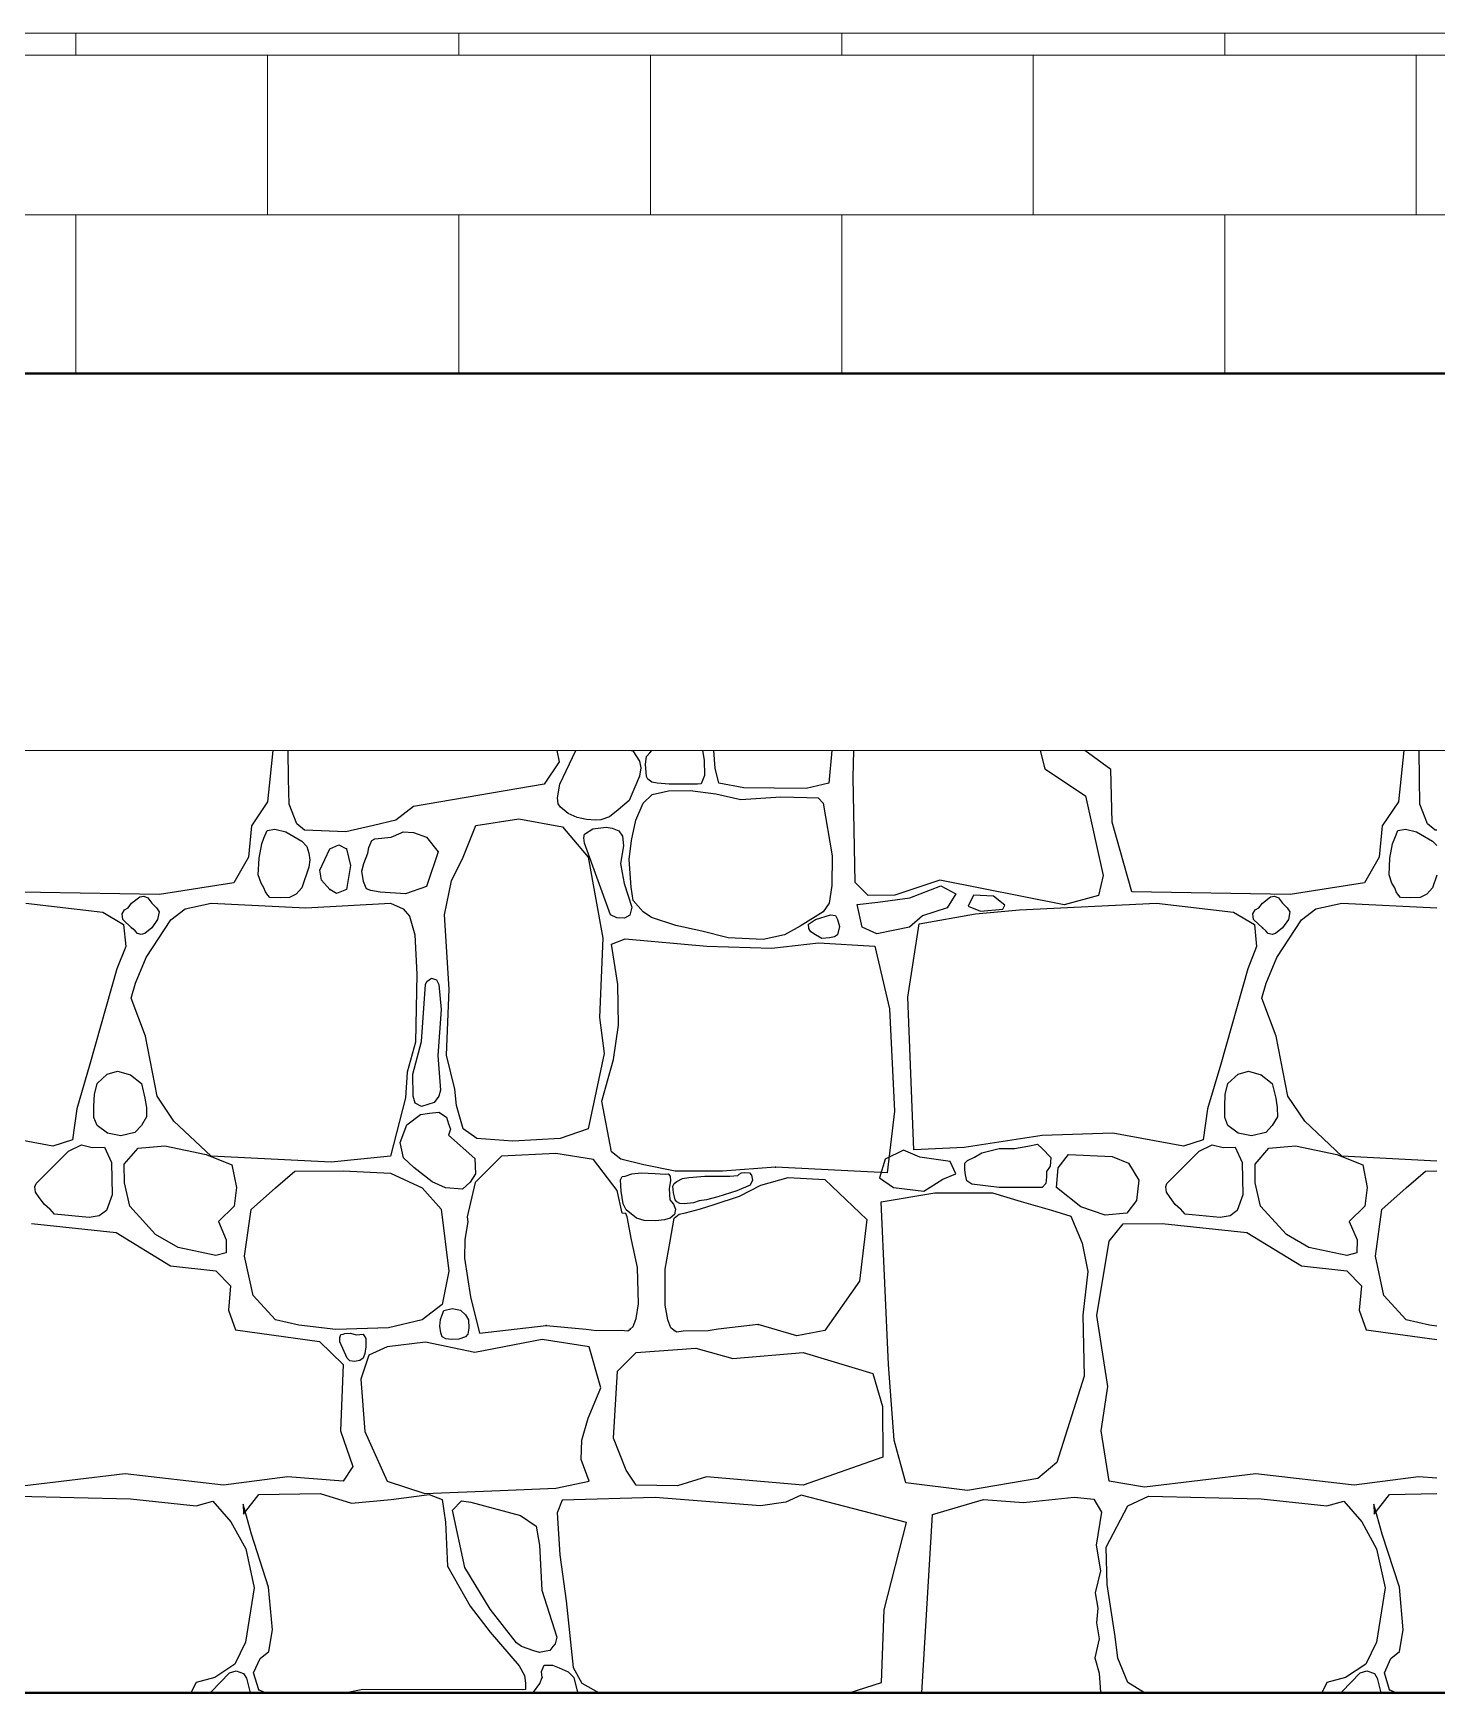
# Model space of a CAD drawing. Header units: feet. Extents: x -10410 to 374725, y -46422 to 88923.
# Drawn here: x 217005 to 218122, y 806 to 2127 of the extents above; entities that cross this region are included whole.
import ezdxf

# ---------------------------------------------------------------- set-up
doc = ezdxf.new("R2010")
doc.units = ezdxf.units.FT
doc.header["$MEASUREMENT"] = 0
for name, color, linetype, lineweight in [('Конструктив - Перекрытия_Ном._пера__1', 7, 'Continuous', 20), ('Конструктив - Стены Несущие_Ном._пера__120', 7, 'Continuous', 5), ('Конструктив - Стены Несущие_Ном._пера__21', 7, 'Continuous', 40)]:
    doc.layers.add(name, color=color, linetype=linetype, lineweight=lineweight)
doc.layers.add('Конструктив - Стены Несущие_Ном._пера__107', color=7, linetype='Continuous', lineweight=5, true_color=0xaaaaaa)
doc.layers.add('Конструктив - Стены Несущие_Ном._пера__87', color=7, linetype='Continuous', lineweight=25, true_color=0x6a6a6a)

# ---------------------------------------------------------------- blocks, each defined once
blk = doc.blocks.new('*X10')
at = {"layer": 'Конструктив - Стены Несущие_Ном._пера__87', "linetype": 'Continuous'}
for p, q in [((217195.5, 1556.2), (217191.2, 1515.2)), ((217207.9, 1533.6), (217207.7, 1556.2)), ((217423.3, 1547.1), (217411.2, 1529.3)), ((217421.5, 1556.2), (217423.3, 1547.1)), ((217423.7, 1529.2), (217436.5, 1556.2)), ((217480.6, 1556.2), (217481.8, 1555.8)), ((217481.8, 1555.8), (217487.1, 1547.7)), ((217487.1, 1547.7), (217488.3, 1542.3)), ((217491.9, 1545.2), (217492.8, 1551.2)), ((217492.8, 1551.2), (217495.5, 1554.3)), ((217495.5, 1554.3), (217496.9, 1556.2)), ((217537.3, 1556.2), (217538.7, 1548.4)), ((217538.7, 1548.4), (217538.9, 1536.3)), ((217547.4, 1542), (217546.4, 1556.2)), ((217640.3, 1556.2), (217638, 1530)), ((217657.3, 1534.5), (217657.8, 1556.2)), ((217806.2, 1556.2), (217809.9, 1541.4)), ((217862.4, 1540.9), (217841.7, 1556.2)), ((218095.5, 1556.2), (218091.2, 1515.2)), ((218107.9, 1533.6), (218107.7, 1556.2)), ((217208.4, 1513.5), (217207.9, 1533.6)), ((217487.3, 1535.6), (217479, 1516.4)), ((217488.3, 1542.3), (217487.3, 1535.6)), ((217492.7, 1535.4), (217491.9, 1545.2)), ((217493.9, 1533.4), (217492.7, 1535.4)), ((217497.1, 1531), (217493.9, 1533.4)), ((217537.3, 1532.1), (217536.3, 1529.7)), ((217538.9, 1536.3), (217537.3, 1532.1)), ((217550.3, 1530), (217547.4, 1542)), ((217658.8, 1451), (217657.3, 1534.5)), ((217809.9, 1541.4), (217842.1, 1519.9)), ((217863.4, 1499.1), (217862.4, 1540.9)), ((218108.4, 1513.5), (218107.9, 1533.6)), ((217411.2, 1529.3), (217307.2, 1511.6)), ((217421.9, 1518.3), (217423.7, 1529.2)), ((217490.1, 1514.3), (217497.2, 1521.1)), ((217501.4, 1530), (217497.1, 1531)), ((217497.2, 1521.1), (217510.4, 1524)), ((217510.8, 1529.2), (217501.4, 1530)), ((217510.4, 1524), (217527.5, 1524.3)), ((217533.4, 1529.2), (217510.8, 1529.2)), ((217527.5, 1524.3), (217547.9, 1521.5)), ((217536.3, 1529.7), (217533.4, 1529.2)), ((217547.9, 1521.5), (217567.9, 1517.1)), ((217570.2, 1526.3), (217550.3, 1530)), ((217567.9, 1517.1), (217599.7, 1519.1)), ((217594.3, 1526.2), (217570.2, 1526.3)), ((217619.8, 1525.9), (217594.3, 1526.2)), ((217599.7, 1519.1), (217620.5, 1518.8)), ((217638, 1530), (217619.8, 1525.9)), ((217842.1, 1519.9), (217856.2, 1456.7)), ((217191.2, 1515.2), (217178.4, 1496.1)), ((217214.4, 1497.7), (217208.4, 1513.5)), ((217307.2, 1511.6), (217293.4, 1500.7)), ((217422.6, 1513.6), (217421.9, 1518.3)), ((217424.3, 1511), (217422.6, 1513.6)), ((217430.3, 1506), (217424.3, 1511)), ((217437.5, 1502.9), (217430.3, 1506)), ((217470.2, 1508.8), (217463.3, 1503.4)), ((217479, 1516.4), (217470.2, 1508.8)), ((217484.2, 1500.6), (217490.1, 1514.3)), ((217620.5, 1518.8), (217629.5, 1518.5)), ((217629.5, 1518.5), (217633.3, 1514.3)), ((217633.3, 1514.3), (217640.5, 1472.4)), ((218091.2, 1515.2), (218078.4, 1496.1)), ((218114.4, 1497.7), (218108.4, 1513.5)), ((217178.4, 1496.1), (217175.9, 1471.1)), ((217188.3, 1486.4), (217190.8, 1492.5)), ((217190.8, 1492.5), (217197, 1493.4)), ((217197, 1493.4), (217205.7, 1491.4)), ((217220.5, 1492.6), (217214.4, 1497.7)), ((217253.6, 1491.5), (217220.5, 1492.6)), ((217275.6, 1496.5), (217253.6, 1491.5)), ((217293.4, 1500.7), (217275.6, 1496.5)), ((217346.8, 1471.1), (217356.9, 1496.3)), ((217356.9, 1496.3), (217391.1, 1501.8)), ((217391.1, 1501.8), (217425.8, 1495.4)), ((217425.8, 1495.4), (217446.4, 1471.1)), ((217445.1, 1501.1), (217437.5, 1502.9)), ((217443.3, 1489.4), (217450.1, 1493.8)), ((217452.3, 1500.6), (217445.1, 1501.1)), ((217450.1, 1493.8), (217460.6, 1495)), ((217456.5, 1500.9), (217452.3, 1500.6)), ((217463.3, 1503.4), (217456.5, 1500.9)), ((217460.6, 1495), (217465.4, 1494.4)), ((217465.4, 1494.4), (217470.7, 1492.2)), ((217480.9, 1484.6), (217484.2, 1500.6)), ((217879, 1443.6), (217863.4, 1499.1)), ((218078.4, 1496.1), (218075.9, 1471.1)), ((218088.3, 1486.4), (218090.8, 1492.5)), ((218090.8, 1492.5), (218097, 1493.4)), ((218097, 1493.4), (218105.7, 1491.4)), ((218120.5, 1492.6), (218114.4, 1497.7)), ((218121.8, 1492.6), (218120.5, 1492.6)), ((217184.4, 1470.5), (217186.5, 1481.8)), ((217186.5, 1481.8), (217188.3, 1486.4)), ((217205.7, 1491.4), (217218.5, 1484)), ((217218.5, 1484), (217222.5, 1479.7)), ((217222.5, 1479.7), (217224.1, 1474.3)), ((217240.8, 1477.8), (217247.8, 1481)), ((217247.8, 1481), (217253.9, 1477.8)), ((217271.9, 1479), (217274.2, 1484.5)), ((217274.2, 1484.5), (217276.6, 1485.7)), ((217276.6, 1485.7), (217289.6, 1487.2)), ((217289.6, 1487.2), (217297.5, 1490.6)), ((217297.5, 1490.6), (217299.2, 1491.4)), ((217299.2, 1491.4), (217307.2, 1490.8)), ((217307.2, 1490.8), (217317.8, 1487.2)), ((217317.8, 1487.2), (217327, 1475.5)), ((217443, 1486.5), (217443.3, 1489.4)), ((217443.4, 1482.3), (217443, 1486.5)), ((217464.2, 1425.3), (217443.4, 1482.3)), ((217470.7, 1492.2), (217473.8, 1487.9)), ((217474.4, 1480.2), (217472.1, 1466.2)), ((217473.8, 1487.9), (217474.4, 1480.2)), ((217479, 1469.4), (217480.9, 1484.6)), ((218084.4, 1470.5), (218086.5, 1481.8)), ((218086.5, 1481.8), (218088.3, 1486.4)), ((218105.7, 1491.4), (218118.5, 1484)), ((218118.5, 1484), (218121.8, 1480.5)), ((217175.9, 1471.1), (217164.2, 1450.8)), ((217183.8, 1457.2), (217184.4, 1470.5)), ((217224.9, 1469.1), (217223.9, 1463.2)), ((217224.1, 1474.3), (217224.9, 1469.1)), ((217232.9, 1460.9), (217240.8, 1477.8)), ((217253.9, 1477.8), (217257.1, 1464.6)), ((217266.3, 1460.2), (217267.9, 1466.2)), ((217267.9, 1466.2), (217271, 1474.3)), ((217271, 1474.3), (217271.9, 1479)), ((217327, 1475.5), (217317.8, 1447.8)), ((217337.6, 1452.5), (217346.8, 1471.1)), ((217446.4, 1471.1), (217458, 1406.7)), ((217472.1, 1466.2), (217473.3, 1458.8)), ((217480.6, 1447.3), (217479, 1469.4)), ((217640.5, 1472.4), (217640.2, 1448.6)), ((218075.9, 1471.1), (218064.2, 1450.8)), ((218083.8, 1457.2), (218084.4, 1470.5)), ((217186.1, 1450.6), (217183.8, 1457.2)), ((217223.9, 1463.2), (217218.5, 1446.8)), ((217234.1, 1453), (217232.9, 1460.9)), ((217240.8, 1445.6), (217234.1, 1453)), ((217257.1, 1464.6), (217253.9, 1445.6)), ((217267.6, 1451.8), (217266.3, 1460.2)), ((217473.3, 1458.8), (217474.9, 1450.2)), ((217726.2, 1453), (217690.5, 1441.1)), ((217825.2, 1433.2), (217726.2, 1453)), ((217856.2, 1456.7), (217852.5, 1440.6)), ((218086.1, 1450.6), (218083.8, 1457.2)), ((218121.8, 1456.8), (218118.5, 1446.8)), ((217105.1, 1441.6), (216979, 1443.6)), ((217083, 1434.7), (217089.4, 1439.6)), ((217089.4, 1439.6), (217092.6, 1440.3)), ((217092.6, 1440.3), (217095.8, 1438.9)), ((217164.2, 1450.8), (217105.1, 1441.6)), ((217188.3, 1446.8), (217186.1, 1450.6)), ((217189.5, 1443.5), (217188.3, 1446.8)), ((217191.3, 1441.1), (217189.5, 1443.5)), ((217193, 1439.1), (217191.3, 1441.1)), ((217213.9, 1441.8), (217208.6, 1439)), ((217218.5, 1446.8), (217213.9, 1441.8)), ((217246.1, 1442.3), (217240.8, 1445.6)), ((217253.9, 1445.6), (217246.1, 1442.3)), ((217269, 1447.8), (217267.6, 1451.8)), ((217270, 1445.9), (217269, 1447.8)), ((217273.5, 1444.6), (217270, 1445.9)), ((217280.7, 1443.3), (217273.5, 1444.6)), ((217301, 1442.1), (217280.7, 1443.3)), ((217317.8, 1447.8), (217301, 1442.1)), ((217331.9, 1425.3), (217337.6, 1452.5)), ((217474.9, 1450.2), (217481, 1431.4)), ((217482.1, 1436.8), (217480.6, 1447.3)), ((217640.2, 1448.6), (217638.2, 1434.7)), ((217669.2, 1440.6), (217658.8, 1451)), ((217690.5, 1441.1), (217669.2, 1440.6)), ((217702.3, 1438.8), (217727.1, 1448.3)), ((217727.1, 1448.3), (217739.1, 1442.1)), ((217739.1, 1442.1), (217732.1, 1430.9)), ((217753, 1440.9), (217748.9, 1432.1)), ((217768.9, 1440.3), (217753, 1440.9)), ((217778, 1433), (217768.9, 1440.3)), ((217852.5, 1440.6), (217825.2, 1433.2)), ((218005.1, 1441.6), (217879, 1443.6)), ((217983, 1434.7), (217989.4, 1439.6)), ((217989.4, 1439.6), (217992.6, 1440.3)), ((217992.6, 1440.3), (217995.8, 1438.9)), ((218064.2, 1450.8), (218005.1, 1441.6)), ((218088.3, 1446.8), (218086.1, 1450.6)), ((218089.5, 1443.5), (218088.3, 1446.8)), ((218091.3, 1441.1), (218089.5, 1443.5)), ((218093, 1439.1), (218091.3, 1441.1)), ((218113.9, 1441.8), (218108.6, 1439)), ((218118.5, 1446.8), (218113.9, 1441.8)), ((216998.8, 1434.7), (217060, 1427.5)), ((217060, 1427.5), (217076.6, 1417.6)), ((217075.4, 1426), (217077.3, 1429.2)), ((217077.3, 1429.2), (217080.2, 1430.8)), ((217080.2, 1430.8), (217083, 1434.7)), ((217095.8, 1438.9), (217099.1, 1434.7)), ((217099.1, 1434.7), (217102.7, 1431)), ((217102.7, 1431), (217104.8, 1427.7)), ((217104.8, 1427.7), (217103.7, 1421.5)), ((217114.2, 1421.3), (217125.6, 1430.2)), ((217125.6, 1430.2), (217146.3, 1434.7)), ((217146.3, 1434.7), (217221.7, 1431)), ((217201.2, 1438.9), (217193, 1439.1)), ((217208.6, 1439), (217201.2, 1438.9)), ((217221.7, 1431), (217289.1, 1434.7)), ((217289.1, 1434.7), (217299, 1430.2)), ((217299, 1430.2), (217304.2, 1424.3)), ((217481, 1431.4), (217479.6, 1425)), ((217490.1, 1427.8), (217482.1, 1436.8)), ((217496.7, 1423.1), (217490.1, 1427.8)), ((217633.3, 1427.8), (217615, 1416.3)), ((217638.2, 1434.7), (217633.3, 1427.8)), ((217660.5, 1433.5), (217677, 1435.3)), ((217664.4, 1415.6), (217660.5, 1433.5)), ((217677, 1435.3), (217702.3, 1438.8)), ((217732.1, 1430.9), (217712.4, 1424.4)), ((217748.9, 1432.1), (217758.6, 1428.2)), ((217754.6, 1426), (217789.6, 1429.2)), ((217758.6, 1428.2), (217776.5, 1429.7)), ((217776.5, 1429.7), (217778, 1433)), ((217789.6, 1429.2), (217898.8, 1434.7)), ((217898.8, 1434.7), (217960, 1427.5)), ((217960, 1427.5), (217976.6, 1417.6)), ((217975.4, 1426), (217977.3, 1429.2)), ((217977.3, 1429.2), (217980.2, 1430.8)), ((217980.2, 1430.8), (217983, 1434.7)), ((217995.8, 1438.9), (217999.1, 1434.7)), ((217999.1, 1434.7), (218002.7, 1431)), ((218002.7, 1431), (218004.8, 1427.7)), ((218004.8, 1427.7), (218003.7, 1421.5)), ((218014.2, 1421.3), (218025.6, 1430.2)), ((218025.6, 1430.2), (218046.3, 1434.7)), ((218046.3, 1434.7), (218121.7, 1431)), ((218101.2, 1438.9), (218093, 1439.1)), ((218108.6, 1439), (218101.2, 1438.9)), ((218121.7, 1431), (218121.8, 1431)), ((217075.9, 1421.7), (217075.4, 1426)), ((217083, 1414.9), (217075.9, 1421.7)), ((217076.6, 1417.6), (217078.3, 1400)), ((217085.7, 1412.6), (217083, 1414.9)), ((217099.1, 1414.9), (217093.5, 1410.4)), ((217094.6, 1391.3), (217114.2, 1421.3)), ((217103.7, 1421.5), (217099.1, 1414.9)), ((217304.2, 1424.3), (217308.4, 1409.4)), ((217335.6, 1366.1), (217331.9, 1425.3)), ((217469.2, 1423), (217464.2, 1425.3)), ((217475.3, 1422.7), (217469.2, 1423)), ((217479.6, 1425), (217475.3, 1422.7)), ((217516.2, 1416.8), (217496.7, 1423.1)), ((217536.8, 1412.3), (217516.2, 1416.8)), ((217615, 1416.3), (217602.7, 1409.5)), ((217621.8, 1418), (217627.4, 1421.7)), ((217622.1, 1414.4), (217621.8, 1418)), ((217623.7, 1411.7), (217622.1, 1414.4)), ((217627.4, 1421.7), (217639.1, 1425.4)), ((217639.1, 1425.4), (217643.1, 1424.7)), ((217643.1, 1424.7), (217644.8, 1421.7)), ((217644.8, 1421.7), (217646.5, 1416.1)), ((217646.5, 1416.1), (217644.8, 1409.5)), ((217676.1, 1410.3), (217664.4, 1415.6)), ((217702, 1415.6), (217676.1, 1410.3)), ((217700.9, 1359.9), (217709.9, 1418.1)), ((217712.4, 1424.4), (217702, 1415.6)), ((217709.9, 1418.1), (217754.6, 1426)), ((217975.9, 1421.7), (217975.4, 1426)), ((217983, 1414.9), (217975.9, 1421.7)), ((217976.6, 1417.6), (217978.3, 1400)), ((217985.7, 1412.6), (217983, 1414.9)), ((217999.1, 1414.9), (217993.5, 1410.4)), ((217994.6, 1391.3), (218014.2, 1421.3)), ((218003.7, 1421.5), (217999.1, 1414.9)), ((217078.3, 1400), (217071.3, 1382.4)), ((217087.7, 1410.5), (217085.7, 1412.6)), ((217090.7, 1409.6), (217087.7, 1410.5)), ((217093.5, 1410.4), (217090.7, 1409.6)), ((217308.4, 1409.4), (217310.1, 1378.2)), ((217458, 1406.7), (217455.5, 1343.5)), ((217464.8, 1402.1), (217475.7, 1406.2)), ((217469.9, 1370), (217464.8, 1402.1)), ((217475.7, 1406.2), (217540.9, 1400.5)), ((217557.7, 1407.1), (217536.8, 1412.3)), ((217540.9, 1400.5), (217592.5, 1398.8)), ((217585.6, 1405.6), (217557.7, 1407.1)), ((217602.7, 1409.5), (217585.6, 1405.6)), ((217592.5, 1398.8), (217629.8, 1403)), ((217627.4, 1409.5), (217623.7, 1411.7)), ((217632.4, 1406.6), (217627.4, 1409.5)), ((217629.8, 1403), (217674.6, 1400.3)), ((217638.4, 1406.9), (217632.4, 1406.6)), ((217642.4, 1407.8), (217638.4, 1406.9)), ((217644.8, 1409.5), (217642.4, 1407.8)), ((217674.6, 1400.3), (217686.3, 1350.5)), ((217978.3, 1400), (217971.3, 1382.4)), ((217987.7, 1410.5), (217985.7, 1412.6)), ((217990.7, 1409.6), (217987.7, 1410.5)), ((217993.5, 1410.4), (217990.7, 1409.6)), ((217086, 1371), (217094.6, 1391.3)), ((217986, 1371), (217994.6, 1391.3)), ((217071.3, 1382.4), (217049.8, 1306.6)), ((217310.1, 1378.2), (217308.9, 1324)), ((217317.9, 1372.4), (217321.6, 1374.9)), ((217321.6, 1374.9), (217325.6, 1373.5)), ((217971.3, 1382.4), (217949.8, 1306.6)), ((217082.5, 1359.1), (217086, 1371)), ((217313.6, 1324.6), (217316.8, 1370)), ((217316.8, 1370), (217317.9, 1372.4)), ((217325.6, 1373.5), (217327.4, 1370)), ((217327.4, 1370), (217329.3, 1349.9)), ((217333.7, 1313.6), (217335.6, 1366.1)), ((217470.4, 1337.5), (217469.9, 1370)), ((217982.5, 1359.1), (217986, 1371)), ((217093.9, 1328.7), (217082.5, 1359.1)), ((217329.3, 1349.9), (217326.6, 1313.3)), ((217686.3, 1350.5), (217690.1, 1269.1)), ((217705.6, 1238.3), (217700.9, 1359.9)), ((217993.9, 1328.7), (217982.5, 1359.1)), ((217455.5, 1343.5), (217459, 1315)), ((217466.6, 1310.3), (217470.4, 1337.5)), ((217103.3, 1281.1), (217093.9, 1328.7)), ((217308.9, 1324), (217302.2, 1300.2)), ((217306.8, 1298.5), (217313.6, 1324.6)), ((218003.3, 1281.1), (217993.9, 1328.7)), ((217326.6, 1313.3), (217328.7, 1285.7)), ((217340.3, 1286.6), (217333.7, 1313.6)), ((217459, 1315), (217446.4, 1255.1)), ((217462.4, 1295.1), (217466.6, 1310.3)), ((217049.8, 1306.6), (217039.4, 1271)), ((217055.6, 1291), (217063.6, 1298.6)), ((217063.6, 1298.6), (217071.8, 1301)), ((217071.8, 1301), (217082, 1298.1)), ((217082, 1298.1), (217090.8, 1291)), ((217302.2, 1300.2), (217301, 1279.6)), ((217307, 1281.1), (217306.8, 1298.5)), ((217457.1, 1277.1), (217462.4, 1295.1)), ((217949.8, 1306.6), (217939.4, 1271)), ((217955.6, 1291), (217963.6, 1298.6)), ((217963.6, 1298.6), (217971.8, 1301)), ((217971.8, 1301), (217982, 1298.1)), ((217982, 1298.1), (217990.8, 1291)), ((217053, 1273), (217053.3, 1282.4)), ((217053.3, 1282.4), (217055.6, 1291)), ((217090.8, 1291), (217093.6, 1279.3)), ((217116.7, 1261), (217103.3, 1281.1)), ((217308.7, 1275.5), (217307, 1281.1)), ((217327.4, 1281.1), (217323.8, 1276)), ((217328.7, 1285.7), (217327.4, 1281.1)), ((217341.6, 1273.7), (217340.3, 1286.6)), ((217953, 1273), (217953.3, 1282.4)), ((217953.3, 1282.4), (217955.6, 1291)), ((217990.8, 1291), (217993.6, 1279.3)), ((218016.7, 1261), (218003.3, 1281.1)), ((217039.4, 1271), (217035.9, 1246.4)), ((217053, 1264), (217053, 1273)), ((217093.6, 1279.3), (217094.8, 1272)), ((217094.8, 1272), (217094.9, 1264.6)), ((217301, 1279.6), (217289.1, 1233.3)), ((217313.8, 1272.9), (217308.7, 1275.5)), ((217323.8, 1276), (217313.8, 1272.9)), ((217320, 1267.5), (217327.4, 1268.4)), ((217327.4, 1268.4), (217333.5, 1264.4)), ((217346.8, 1255.1), (217341.6, 1273.7)), ((217464.8, 1236.8), (217457.1, 1277.1)), ((217690.1, 1269.1), (217684.2, 1220.1)), ((217939.4, 1271), (217935.9, 1246.4)), ((217953, 1264), (217953, 1273)), ((217993.6, 1279.3), (217994.8, 1272)), ((217994.8, 1272), (217994.9, 1264.6)), ((217055.6, 1257.8), (217053, 1264)), ((217063.8, 1251.5), (217055.6, 1257.8)), ((217090.8, 1257.8), (217085.6, 1252.2)), ((217094.9, 1264.6), (217090.8, 1257.8)), ((217146.3, 1233.3), (217116.7, 1261)), ((217296.6, 1244.1), (217302, 1258.1)), ((217302, 1258.1), (217313, 1266.4)), ((217313, 1266.4), (217320, 1267.5)), ((217333.5, 1264.4), (217335.3, 1259)), ((217335.3, 1259), (217336.7, 1254.8)), ((217336.7, 1254.8), (217335.3, 1249.9)), ((217357.7, 1247.4), (217346.8, 1255.1)), ((217446.4, 1255.1), (217424.1, 1247.4)), ((217955.6, 1257.8), (217953, 1264)), ((217963.8, 1251.5), (217955.6, 1257.8)), ((217990.8, 1257.8), (217985.6, 1252.2)), ((217994.9, 1264.6), (217990.8, 1257.8)), ((218046.3, 1233.3), (218016.7, 1261)), ((217020.3, 1241.2), (216963.9, 1251.6)), ((217035.9, 1246.4), (217020.3, 1241.2)), ((217032.7, 1237.3), (217043.1, 1242.4)), ((217043.1, 1242.4), (217051.7, 1240.2)), ((217074.4, 1249.5), (217063.8, 1251.5)), ((217085.6, 1252.2), (217074.4, 1249.5)), ((217088.2, 1239.7), (217109.3, 1241.5)), ((217109.3, 1241.5), (217142.2, 1234.5)), ((217299.5, 1232), (217296.6, 1244.1)), ((217335.3, 1249.9), (217356.1, 1231.5)), ((217386.4, 1245.2), (217357.7, 1247.4)), ((217424.1, 1247.4), (217386.4, 1245.2)), ((217807.7, 1249.7), (217745.5, 1240.2)), ((217796.3, 1241.1), (217804.1, 1242.9)), ((217804.1, 1242.9), (217807.7, 1239.5)), ((217863.9, 1251.6), (217807.7, 1249.7)), ((217920.3, 1241.2), (217863.9, 1251.6)), ((217935.9, 1246.4), (217920.3, 1241.2)), ((217932.7, 1237.3), (217943.1, 1242.4)), ((217943.1, 1242.4), (217951.7, 1240.2)), ((217974.4, 1249.5), (217963.8, 1251.5)), ((217985.6, 1252.2), (217974.4, 1249.5)), ((217988.2, 1239.7), (218009.3, 1241.5)), ((218009.3, 1241.5), (218042.2, 1234.5)), ((217007, 1211.5), (217032.7, 1237.3)), ((217051.7, 1240.2), (217061.4, 1240.5)), ((217061.4, 1240.5), (217067, 1228.1)), ((217077.1, 1226.9), (217088.2, 1239.7)), ((217142.2, 1234.5), (217162.8, 1226.4)), ((217241.8, 1228.4), (217146.3, 1233.3)), ((217289.1, 1233.3), (217241.8, 1228.4)), ((217307.5, 1224.2), (217299.5, 1232)), ((217356.1, 1231.5), (217356.7, 1219.3)), ((217377.5, 1233.3), (217356.5, 1212.3)), ((217420.6, 1235.3), (217377.5, 1233.3)), ((217450.6, 1230.6), (217420.6, 1235.3)), ((217469.5, 1205.9), (217450.6, 1230.6)), ((217472.4, 1230.8), (217464.8, 1236.8)), ((217490.6, 1226.4), (217472.4, 1230.8)), ((217682.8, 1230.8), (217678.1, 1216)), ((217697.2, 1238), (217682.8, 1230.8)), ((217710.2, 1232.6), (217697.2, 1238)), ((217745.5, 1240.2), (217705.6, 1238.3)), ((217734.4, 1229), (217710.2, 1232.6)), ((217739.1, 1219.2), (217734.4, 1229)), ((217746.2, 1227.6), (217748.3, 1229.9)), ((217748.3, 1229.9), (217753.9, 1232.6)), ((217753.9, 1232.6), (217759.8, 1235.9)), ((217759.8, 1235.9), (217773.5, 1239.5)), ((217773.5, 1239.5), (217785.6, 1239.3)), ((217785.6, 1239.3), (217796.3, 1241.1)), ((217807.7, 1239.5), (217814.6, 1232.3)), ((217814.6, 1232.3), (217814, 1225.2)), ((217820.5, 1223.9), (217828.7, 1234.5)), ((217828.7, 1234.5), (217863.4, 1233.1)), ((217863.4, 1233.1), (217876.3, 1227.6)), ((217907, 1211.5), (217932.7, 1237.3)), ((217951.7, 1240.2), (217961.4, 1240.5)), ((217961.4, 1240.5), (217967, 1228.1)), ((217977.1, 1226.9), (217988.2, 1239.7)), ((218042.2, 1234.5), (218062.8, 1226.4)), ((218121.8, 1229.4), (218046.3, 1233.3)), ((217067, 1228.1), (217067.4, 1202.6)), ((217077.3, 1212), (217077.1, 1226.9)), ((217162.8, 1226.4), (217166.5, 1208.4)), ((217197.4, 1208), (217212.8, 1221.4)), ((217212.8, 1221.4), (217251.4, 1221.7)), ((217251.4, 1221.7), (217289.1, 1219.7)), ((217289.1, 1219.7), (217314.3, 1208)), ((217322.1, 1212.9), (217307.5, 1224.2)), ((217356.7, 1219.3), (217352.4, 1212.7)), ((217472.1, 1214.4), (217473.3, 1217)), ((217473.3, 1217), (217475.7, 1217.4)), ((217475.7, 1217.4), (217481.2, 1219.3)), ((217481.2, 1219.3), (217488.5, 1220)), ((217488.5, 1220), (217499.6, 1219.5)), ((217515.6, 1221.4), (217490.6, 1226.4)), ((217499.6, 1219.5), (217507.6, 1218.9)), ((217507.6, 1218.9), (217509.9, 1219.2)), ((217509.9, 1219.2), (217511.7, 1217.4)), ((217511.7, 1217.4), (217511.9, 1213.6)), ((217553.3, 1221.4), (217515.6, 1221.4)), ((217516.8, 1213.2), (217521.3, 1215.4)), ((217521.3, 1215.4), (217526.4, 1216.2)), ((217526.4, 1216.2), (217539.1, 1217.4)), ((217539.1, 1217.4), (217559, 1217.3)), ((217595.5, 1224.6), (217553.3, 1221.4)), ((217559, 1217.3), (217565.5, 1217.8)), ((217565.5, 1217.8), (217566.6, 1219)), ((217566.6, 1219), (217568.5, 1219.9)), ((217568.5, 1219.9), (217571.1, 1220.4)), ((217571.1, 1220.4), (217574.7, 1220.1)), ((217574.7, 1220.1), (217576.4, 1218.1)), ((217576.4, 1218.1), (217577.1, 1214.1)), ((217583.8, 1210.3), (217605.6, 1216.2)), ((217684.2, 1220.1), (217595.5, 1224.6)), ((217605.6, 1216.2), (217634.8, 1214.6)), ((217678.1, 1216), (217689.3, 1208.4)), ((217728.6, 1214.9), (217739.1, 1219.2)), ((217746.1, 1222.4), (217746.2, 1227.6)), ((217746.6, 1218.5), (217746.1, 1222.4)), ((217747.8, 1213.6), (217746.6, 1218.5)), ((217811.2, 1216.7), (217810.7, 1211.6)), ((217814, 1225.2), (217811.1, 1221.1)), ((217811.1, 1221.1), (217811.2, 1216.7)), ((217819.2, 1208.3), (217820.5, 1223.9)), ((217876.3, 1227.6), (217884.6, 1214.2)), ((217967, 1228.1), (217967.4, 1202.6)), ((217977.3, 1212), (217977.1, 1226.9)), ((218062.8, 1226.4), (218066.5, 1208.4)), ((218097.4, 1208), (218112.8, 1221.4)), ((218112.8, 1221.4), (218121.8, 1221.5)), ((217006, 1208.9), (217007, 1211.5)), ((217006.6, 1204.7), (217006, 1208.9)), ((217009.5, 1200.5), (217006.6, 1204.7)), ((217067.4, 1202.6), (217062.9, 1190.1)), ((217081.6, 1193.6), (217077.3, 1212)), ((217166.5, 1208.4), (217164.5, 1193.4)), ((217178.1, 1190.7), (217197.4, 1208)), ((217314.3, 1208), (217329.4, 1191)), ((217332.7, 1208), (217322.1, 1212.9)), ((217346.4, 1207), (217332.7, 1208)), ((217352.4, 1212.7), (217346.4, 1207)), ((217356.5, 1212.3), (217350.1, 1184.9)), ((217473.3, 1188), (217469.5, 1205.9)), ((217472.5, 1205.4), (217472.1, 1214.4)), ((217474.1, 1195.4), (217472.5, 1205.4)), ((217511.9, 1213.6), (217510.8, 1207.5)), ((217510.8, 1207.5), (217511.4, 1198.6)), ((217513.8, 1209.3), (217514.9, 1211.5)), ((217514.1, 1206.8), (217513.8, 1209.3)), ((217514.3, 1204.2), (217514.1, 1206.8)), ((217515, 1200.8), (217514.3, 1204.2)), ((217514.9, 1211.5), (217516.8, 1213.2)), ((217564.6, 1205.8), (217549.6, 1201)), ((217575.4, 1210.3), (217564.6, 1205.8)), ((217566.7, 1201.5), (217583.8, 1210.3)), ((217577.1, 1214.1), (217575.4, 1210.3)), ((217634.8, 1214.6), (217668.1, 1182.9)), ((217679.6, 1197), (217722.2, 1204.1)), ((217689.3, 1208.4), (217713.5, 1205.5)), ((217713.5, 1205.5), (217728.6, 1214.9)), ((217722.2, 1204.1), (217745.2, 1204.1)), ((217745.2, 1204.1), (217768.3, 1204.1)), ((217751.7, 1211), (217747.8, 1213.6)), ((217773.5, 1208.3), (217751.7, 1211)), ((217768.3, 1204.1), (217791.1, 1197.1)), ((217807.7, 1208.3), (217773.5, 1208.3)), ((217810.7, 1211.6), (217807.7, 1208.3)), ((217838.4, 1192.9), (217819.2, 1208.3)), ((217884.6, 1214.2), (217882.9, 1198.1)), ((217906, 1208.9), (217907, 1211.5)), ((217906.6, 1204.7), (217906, 1208.9)), ((217909.5, 1200.5), (217906.6, 1204.7)), ((217967.4, 1202.6), (217962.9, 1190.1)), ((217981.6, 1193.6), (217977.3, 1212)), ((218066.5, 1208.4), (218064.5, 1193.4)), ((218078.1, 1190.7), (218097.4, 1208)), ((217013.6, 1194.9), (217009.5, 1200.5)), ((217017.9, 1191.2), (217013.6, 1194.9)), ((217021.5, 1187.2), (217017.8, 1191.4)), ((217062.9, 1190.1), (217057.2, 1185.9)), ((217102.1, 1170.9), (217081.6, 1193.6)), ((217164.5, 1193.4), (217152.1, 1181.3)), ((217172.9, 1153.8), (217178.1, 1190.7)), ((217329.4, 1191), (217335.4, 1141.7)), ((217476.5, 1190.5), (217474.1, 1195.4)), ((217484.9, 1183.9), (217476.5, 1190.5)), ((217511.4, 1198.6), (217514.3, 1195.1)), ((217514.3, 1195.1), (217515.9, 1191.2)), ((217515.5, 1198.5), (217515, 1200.8)), ((217515.9, 1191.2), (217515.1, 1186.9)), ((217516.8, 1196.9), (217515.5, 1198.5)), ((217519.3, 1195.7), (217516.8, 1196.9)), ((217522.8, 1195.4), (217519.3, 1195.7)), ((217530.3, 1196.1), (217522.8, 1195.4)), ((217523.8, 1188.2), (217535.7, 1191.3)), ((217534.8, 1197.6), (217530.3, 1196.1)), ((217540.5, 1198.6), (217534.8, 1197.6)), ((217535.7, 1191.3), (217546.7, 1194.7)), ((217549.6, 1201), (217540.5, 1198.6)), ((217546.7, 1194.7), (217566.7, 1201.5)), ((217685.3, 1067.4), (217679.6, 1197)), ((217791.1, 1197.1), (217815.1, 1190.2)), ((217815.1, 1190.2), (217830.5, 1185.6)), ((217857.9, 1186.2), (217838.4, 1192.9)), ((217882.9, 1198.1), (217875, 1188)), ((217913.6, 1194.9), (217909.5, 1200.5)), ((217917.9, 1191.2), (217913.6, 1194.9)), ((217921.5, 1187.2), (217917.8, 1191.4)), ((217962.9, 1190.1), (217957.2, 1185.9)), ((218002.1, 1170.9), (217981.6, 1193.6)), ((218064.5, 1193.4), (218052.1, 1181.3)), ((218072.9, 1153.8), (218078.1, 1190.7)), ((217003.3, 1179.8), (217070.6, 1172.4)), ((217049.3, 1184.5), (217021.5, 1187.2)), ((217057.2, 1185.9), (217049.3, 1184.5)), ((217152.1, 1181.3), (217158.3, 1166.7)), ((217350.6, 1181.1), (217348.2, 1167)), ((217350.1, 1184.9), (217350.6, 1181.1)), ((217476.2, 1187.7), (217473.3, 1188)), ((217477.3, 1184.9), (217476.2, 1187.7)), ((217480.9, 1166.6), (217477.3, 1184.9)), ((217491, 1182.1), (217484.9, 1183.9)), ((217500.2, 1181.9), (217491, 1182.1)), ((217507.2, 1182.6), (217500.2, 1181.9)), ((217511.7, 1183.9), (217507.2, 1182.6)), ((217515.1, 1186.9), (217511.7, 1183.9)), ((217511.7, 1165.5), (217514.8, 1183.9)), ((217514.8, 1183.9), (217518.7, 1187.2)), ((217518.7, 1187.2), (217523.8, 1188.2)), ((217668.1, 1182.9), (217662.2, 1133.9)), ((217830.5, 1185.6), (217839.5, 1164.1)), ((217875, 1188), (217857.9, 1186.2)), ((217860.9, 1165.5), (217872.3, 1179.3)), ((217872.3, 1179.3), (217903.3, 1179.8)), ((217903.3, 1179.8), (217970.6, 1172.4)), ((217949.3, 1184.5), (217921.5, 1187.2)), ((217957.2, 1185.9), (217949.3, 1184.5)), ((218052.1, 1181.3), (218058.3, 1166.7)), ((217070.6, 1172.4), (217114, 1146.1)), ((217119.9, 1160.7), (217102.1, 1170.9)), ((217158.3, 1166.7), (217158.1, 1156.3)), ((217348.2, 1167), (217348, 1152.2)), ((217485.5, 1144.6), (217480.9, 1166.6)), ((217507.7, 1143.4), (217511.7, 1165.5)), ((217839.5, 1164.1), (217844.1, 1141.5)), ((217851.2, 1106.5), (217860.9, 1165.5)), ((217970.6, 1172.4), (218014, 1146.1)), ((218019.9, 1160.7), (218002.1, 1170.9)), ((218058.3, 1166.7), (218058.1, 1156.3)), ((217150.1, 1154.1), (217119.9, 1160.7)), ((217158.1, 1156.3), (217150.1, 1154.1)), ((217179.6, 1122.3), (217172.9, 1153.8)), ((217348, 1152.2), (217352.6, 1121.3)), ((218050.1, 1154.1), (218019.9, 1160.7)), ((218058.1, 1156.3), (218050.1, 1154.1)), ((218079.6, 1122.3), (218072.9, 1153.8)), ((217114, 1146.1), (217150.1, 1141.9)), ((217150.1, 1141.9), (217161.8, 1130)), ((217335.4, 1141.7), (217330.2, 1115.2)), ((217486.3, 1115.7), (217485.5, 1144.6)), ((217507.7, 1114.6), (217507.7, 1143.4)), ((217844.1, 1141.5), (217840.1, 1106.7)), ((218014, 1146.1), (218050.1, 1141.9)), ((218050.1, 1141.9), (218061.8, 1130)), ((217161.8, 1130), (217160, 1110.7)), ((217662.2, 1133.9), (217634.8, 1094.6)), ((218061.8, 1130), (218060, 1110.7)), ((217160, 1110.7), (217165.7, 1095.1)), ((217197.4, 1103), (217179.6, 1122.3)), ((217330.2, 1115.2), (217314.3, 1103)), ((217330.2, 1107), (217331.5, 1110.5)), ((217331.5, 1110.5), (217338.2, 1112.1)), ((217338.2, 1112.1), (217344.8, 1110.6)), ((217344.8, 1110.6), (217348.8, 1107)), ((217352.6, 1121.3), (217359.8, 1092.3)), ((217484.5, 1104), (217486.3, 1115.7)), ((217509.8, 1102.9), (217507.7, 1114.6)), ((218060, 1110.7), (218065.7, 1095.1)), ((218097.4, 1103), (218079.6, 1122.3)), ((217216, 1098.8), (217197.4, 1103)), ((217245.5, 1095.4), (217216, 1098.8)), ((217287.3, 1096.6), (217245.5, 1095.4)), ((217314.3, 1103), (217287.3, 1096.6)), ((217328.4, 1097.9), (217328.7, 1103.2)), ((217329.2, 1092.7), (217328.4, 1097.9)), ((217328.7, 1103.2), (217330.2, 1107)), ((217348.8, 1107), (217351.1, 1102.9)), ((217351.5, 1096.5), (217350.7, 1091.6)), ((217351.1, 1102.9), (217351.5, 1096.5)), ((217359.8, 1092.3), (217412.8, 1098.4)), ((217412.8, 1098.4), (217444.8, 1095.7)), ((217479.8, 1095.6), (217482.2, 1097.7)), ((217482.2, 1097.7), (217484.5, 1104)), ((217512.2, 1096.6), (217509.8, 1102.9)), ((217514.8, 1094.6), (217512.2, 1096.6)), ((217581.7, 1099.2), (217549.7, 1095.7)), ((217612.5, 1090.4), (217581.7, 1099.2)), ((217840.1, 1106.7), (217841.1, 1058.2)), ((217859.9, 1050), (217851.2, 1106.5)), ((218116, 1098.8), (218097.4, 1103)), ((218121.8, 1098.1), (218116, 1098.8)), ((217165.7, 1095.1), (217232.6, 1085.9)), ((217232.6, 1085.9), (217251.4, 1067.6)), ((217248.6, 1085.5), (217248.8, 1088.9)), ((217254.5, 1072.6), (217248.6, 1085.5)), ((217248.8, 1088.9), (217249.4, 1091.3)), ((217249.4, 1091.3), (217251.4, 1091.6)), ((217251.4, 1091.6), (217252.7, 1092.1)), ((217252.7, 1092.1), (217256.8, 1092.3)), ((217256.8, 1092.3), (217261.9, 1091.2)), ((217261.9, 1091.2), (217267.2, 1091.6)), ((217267.2, 1091.6), (217269.5, 1088.2)), ((217269.5, 1088.2), (217269.3, 1081.5)), ((217316.8, 1085.2), (217286.4, 1081.5)), ((217356.2, 1077), (217316.8, 1085.2)), ((217330.2, 1089.4), (217329.2, 1092.7)), ((217333.1, 1087.9), (217330.2, 1089.4)), ((217337.2, 1087.5), (217333.1, 1087.9)), ((217343.5, 1087.6), (217337.2, 1087.5)), ((217348.8, 1089.4), (217343.5, 1087.6)), ((217350.7, 1091.6), (217348.8, 1089.4)), ((217409.7, 1087.4), (217356.2, 1077)), ((217447.1, 1081.5), (217409.7, 1087.4)), ((217444.8, 1095.7), (217452.8, 1094.5)), ((217452.8, 1094.5), (217472.7, 1094.7)), ((217472.7, 1094.7), (217477.8, 1094.2)), ((217477.8, 1094.2), (217479.8, 1095.6)), ((217516.8, 1093.3), (217514.8, 1094.6)), ((217521.9, 1093.9), (217516.8, 1093.3)), ((217541.8, 1094.2), (217521.9, 1093.9)), ((217549.7, 1095.7), (217541.8, 1094.2)), ((217634.8, 1094.6), (217612.5, 1090.4)), ((218065.7, 1095.1), (218121.8, 1087.4)), ((217256.7, 1070.4), (217254.5, 1072.6)), ((217260.4, 1069.8), (217256.7, 1070.4)), ((217264.6, 1070.7), (217260.4, 1069.8)), ((217267.2, 1072.6), (217264.6, 1070.7)), ((217271.7, 1074.8), (217265.3, 1055.7)), ((217268.7, 1076.3), (217267.2, 1072.6)), ((217269.3, 1081.5), (217268.7, 1076.3)), ((217286.4, 1081.5), (217271.7, 1074.8)), ((217456.3, 1048.8), (217447.1, 1081.5)), ((217469.6, 1062.2), (217484.5, 1077)), ((217484.5, 1077), (217532.1, 1080.5)), ((217532.1, 1080.5), (217561.5, 1072.3)), ((217561.5, 1072.3), (217617.5, 1077)), ((217617.5, 1077), (217673, 1060.4)), ((217251.4, 1067.6), (217249.2, 1014.6)), ((217466.4, 1008.9), (217469.6, 1062.2)), ((217673, 1060.4), (217680.6, 1034)), ((217690, 1007.3), (217685.3, 1067.4)), ((217841.1, 1058.2), (217819.5, 989.6)), ((217265.3, 1055.7), (217268.5, 1014.1)), ((217446.4, 1024.8), (217456.3, 1048.8)), ((217854.7, 1014.6), (217859.9, 1050)), ((217680.6, 1034), (217681, 993.7)), ((217441.2, 1007.2), (217446.4, 1024.8)), ((217249.2, 1014.6), (217259.1, 986.4)), ((217268.5, 1014.1), (217286.4, 974.7)), ((217440.9, 991.8), (217441.2, 1007.2)), ((217476.6, 983.4), (217466.4, 1008.9)), ((217699.3, 973.2), (217690, 1007.3)), ((217860.9, 974.7), (217854.7, 1014.6)), ((217447.1, 974.7), (217440.9, 991.8)), ((217681, 993.7), (217617.5, 971.5)), ((217077.8, 980.4), (216989.1, 969.8)), ((217156.1, 971.5), (217077.8, 980.4)), ((217207.1, 978), (217156.1, 971.5)), ((217251.4, 974.7), (217207.1, 978)), ((217259.1, 986.4), (217251.4, 974.7)), ((217484.5, 971.5), (217476.6, 983.4)), ((217540.5, 978.2), (217517.4, 970.8)), ((217617.5, 971.5), (217540.5, 978.2)), ((217819.5, 989.6), (217804.2, 976.7)), ((217977.8, 980.4), (217889.1, 969.8)), ((218056.1, 971.5), (217977.8, 980.4)), ((218107.1, 978), (218056.1, 971.5)), ((218121.8, 976.9), (218107.1, 978)), ((217184.1, 964.1), (217233.1, 964.8)), ((217233.1, 964.8), (217257.9, 957.1)), ((217286.4, 974.7), (217316.3, 964.8)), ((217316.3, 964.8), (217376.3, 967.3)), ((217376.3, 967.3), (217420.6, 969)), ((217420.6, 969), (217447.1, 974.7)), ((217517.4, 970.8), (217484.5, 971.5)), ((217748.2, 967.3), (217699.3, 973.2)), ((217804.2, 976.7), (217748.2, 967.3)), ((217889.1, 969.8), (217860.9, 974.7)), ((218084.1, 964.1), (218121.8, 964.7)), ((216992.4, 962.8), (217082, 960.6)), ((217082, 960.6), (217134.3, 954.9)), ((217134.3, 954.9), (217147.7, 958.6)), ((217147.7, 958.6), (217162, 942.3)), ((217178.4, 932.4), (217171.7, 956.4)), ((217171.7, 956.4), (217171.9, 948.5)), ((217171.9, 948.5), (217184.1, 964.1)), ((217257.9, 957.1), (217289.6, 960.1)), ((217289.6, 960.1), (217319.8, 964.1)), ((217319.8, 964.1), (217330.2, 960.1)), ((217330.2, 960.1), (217332.9, 942)), ((217338.5, 951.5), (217345.5, 958.9)), ((217348.3, 905.9), (217338.5, 951.5)), ((217345.5, 958.9), (217353, 957.9)), ((217353, 957.9), (217392.6, 947.2)), ((217425.6, 959.4), (217421.6, 949.5)), ((217499.6, 961.6), (217425.6, 959.4)), ((217583.6, 954.9), (217499.6, 961.6)), ((217603.6, 957.9), (217583.6, 954.9)), ((217615.8, 963.6), (217603.6, 957.9)), ((217699.7, 941.7), (217615.8, 963.6)), ((217720.5, 948), (217761.1, 960.1)), ((217761.1, 960.1), (217792.8, 957.6)), ((217792.8, 957.6), (217833.2, 961.9)), ((217833.2, 961.9), (217848.8, 960.4)), ((217848.8, 960.4), (217854.8, 949.9)), ((217858.7, 922.2), (217875.8, 954.9)), ((217875.8, 954.9), (217892.4, 962.8)), ((217892.4, 962.8), (217982, 960.6)), ((217982, 960.6), (218034.3, 954.9)), ((218034.3, 954.9), (218047.7, 958.6)), ((218047.7, 958.6), (218062, 942.3)), ((218078.4, 932.4), (218071.7, 956.4)), ((218071.7, 956.4), (218071.9, 948.5)), ((218071.9, 948.5), (218084.1, 964.1)), ((217162, 942.3), (217173.9, 920.7)), ((217332.9, 942), (217334.4, 906.9)), ((217392.6, 947.2), (217405, 938.8)), ((217405, 938.8), (217407.5, 923.7)), ((217421.6, 949.5), (217423.9, 916)), ((217682, 872.3), (217699.7, 941.7)), ((217712, 806.2), (217720.5, 948)), ((217854.8, 949.9), (217850.8, 923.8)), ((218062, 942.3), (218073.9, 920.7)), ((217192, 890.3), (217178.4, 932.4)), ((218092, 890.3), (218078.4, 932.4)), ((217173.9, 920.7), (217180.6, 889.8)), ((217407.5, 923.7), (217409.4, 887.8)), ((217423.9, 916), (217428.8, 879.4)), ((217850.8, 923.8), (217854, 903.3)), ((217859.4, 892.5), (217858.7, 922.2)), ((218073.9, 920.7), (218080.6, 889.8)), ((217334.4, 906.9), (217352.5, 875.2)), ((217368.3, 872.9), (217348.3, 905.9)), ((217854, 903.3), (217850, 885.8)), ((217180.6, 889.8), (217173.7, 846.4)), ((217195, 856.3), (217192, 890.3)), ((217409.4, 887.8), (217421.4, 850.4)), ((217850, 885.8), (217852, 873.7)), ((217865.9, 851.1), (217859.4, 892.5)), ((218080.6, 889.8), (218073.7, 846.4)), ((218095, 856.3), (218092, 890.3)), ((217352.5, 875.2), (217368.3, 854.4)), ((217389.4, 845.9), (217368.3, 872.9)), ((217428.8, 879.4), (217434.5, 826.4)), ((217679.7, 814.3), (217682, 872.3)), ((217852, 873.7), (217850.9, 861.8)), ((217850.9, 861.8), (217853.1, 849.3)), ((217173.7, 846.4), (217165.2, 829.1)), ((217192.2, 839), (217195, 856.3)), ((217368.3, 854.4), (217391.4, 827.6)), ((217393.2, 843.1), (217389.4, 845.9)), ((217421.4, 850.4), (217420.2, 845.1)), ((217853.1, 849.3), (217849.7, 834.1)), ((217867.8, 833.8), (217865.9, 851.1)), ((218073.7, 846.4), (218065.2, 829.1)), ((218092.2, 839), (218095, 856.3)), ((217180.1, 822.2), (217185.3, 833.6)), ((217185.3, 833.6), (217192.2, 839)), ((217403, 839.7), (217393.2, 843.1)), ((217407.5, 838.4), (217403, 839.7)), ((217413, 839.4), (217407.5, 838.4)), ((217415.9, 840), (217413, 839.4)), ((217418.1, 843), (217415.9, 840)), ((217420.2, 845.1), (217418.1, 843)), ((217849.7, 834.1), (217853.1, 821.8)), ((217875.8, 814.5), (217867.8, 833.8)), ((218080.1, 822.2), (218085.3, 833.6)), ((218085.3, 833.6), (218092.2, 839)), ((217146.3, 806.9), (217160.8, 822.2)), ((217165.2, 829.1), (217149.1, 818.4)), ((217160.8, 822.2), (217166.1, 823.8)), ((217166.1, 823.8), (217172.1, 821.7)), ((217172.1, 821.7), (217174.3, 817.9)), ((217184.1, 808.5), (217180.1, 822.2)), ((217391.4, 827.6), (217395.8, 820.1)), ((217395.8, 820.1), (217396.4, 813.8)), ((217409.3, 823.2), (217411.4, 828.1)), ((217409.7, 818.4), (217409.3, 823.2)), ((217411.4, 828.1), (217418, 828.2)), ((217418, 828.2), (217423.2, 826)), ((217423.2, 826), (217430.3, 822.8)), ((217430.3, 822.8), (217435, 818.4)), ((217434.5, 826.4), (217441.2, 814)), ((217853.1, 821.8), (217854.2, 806.6)), ((218046.3, 806.9), (218060.8, 822.2)), ((218065.2, 829.1), (218049.1, 818.4)), ((218060.8, 822.2), (218066.1, 823.8)), ((218066.1, 823.8), (218072.1, 821.7)), ((218072.1, 821.7), (218074.3, 817.9)), ((218084.1, 808.5), (218080.1, 822.2)), ((217134.3, 814.5), (217130.2, 806.2)), ((217149.1, 818.4), (217134.3, 814.5)), ((217145.4, 806.2), (217146.3, 806.9)), ((217174.3, 817.9), (217177.3, 806.2)), ((217189.3, 806.2), (217184.1, 808.5)), ((217267, 808.8), (217253.7, 806.2)), ((217393.8, 808.5), (217267, 808.8)), ((217396.4, 808.9), (217393.8, 808.5)), ((217396.4, 813.8), (217396.4, 808.9)), ((217402.7, 806.2), (217402.8, 806.6)), ((217402.8, 806.6), (217408, 813.5)), ((217408, 813.5), (217409.7, 818.4)), ((217435, 818.4), (217437.5, 807.6)), ((217437.5, 807.6), (217439.2, 806.2)), ((217441.2, 814), (217455.2, 806.2)), ((217654.2, 806.2), (217679.7, 814.3)), ((217854.2, 806.6), (217854.2, 806.2)), ((217889.2, 806.2), (217875.8, 814.5)), ((218034.3, 814.5), (218030.2, 806.2)), ((218049.1, 818.4), (218034.3, 814.5)), ((218045.4, 806.2), (218046.3, 806.9)), ((218074.3, 817.9), (218077.3, 806.2)), ((218089.3, 806.2), (218084.1, 808.5))]:
    blk.add_line(p, q, dxfattribs=at)
for p in [(217253.9, 1477.8), (217240.8, 1445.6), (217083, 1414.9), (217983, 1414.9), (217595.5, 1224.6), (217412.8, 1098.4), (217581.7, 1099.2), (217479.8, 1095.6), (217479.8, 1095.6), (217514.8, 1094.6), (217514.8, 1094.6), (217184.1, 808.5), (217409.7, 818.4), (218084.1, 808.5)]:
    blk.add_point(p, dxfattribs=at)
blk = doc.blocks.new('Штриховка_5', base_point=(0, 0))
at = {"layer": 'Конструктив - Стены Несущие_Ном._пера__87', "linetype": 'Continuous'}
blk.add_blockref('*X10', (0, 0), dxfattribs=at)

msp = doc.modelspace()

# ---------------------------------------------------------------- hatches: boundary and pattern name
at = {"layer": 'Конструктив - Стены Несущие_Ном._пера__107', "linetype": 'Continuous'}
h = msp.add_hatch(dxfattribs=at)
h.set_pattern_fill('ЧЕРЕПИЦА_02', color=256, style=0, pattern_type=2)
h.set_pattern_definition([(0, (211399.68, 3506.22), (0, 127), []), (90, (211399.68, 3506.22), (-304.8, 0), [127, -127]), (90, (211552.08, 3633.22), (-304.8, 0), [127, -127])])
h.paths.add_polyline_path([(212768.52471, 2106.22004), (212768.52471, 1856.22003), (218399.67994, 1856.22003), (218399.67994, 2106.22004), (218969.67988, 2106.22004), (218969.67988, 2126.92004), (212768.52471, 2126.92004)])

# ---------------------------------------------------------------- linework, layer by layer
at = {"layer": 'Конструктив - Перекрытия_Ном._пера__1', "linetype": 'Continuous'}
for p, q in [((218308.67424, 1856.22), (212644.61795, 1856.22)), ((218387.98666, 1556.22003), (203749.67973, 1556.22003)), ((212644.61795, 1556.22003), (218308.67424, 1556.22003))]:
    msp.add_line(p, q, dxfattribs=at)
at = {"layer": 'Конструктив - Стены Несущие_Ном._пера__120', "linetype": 'Continuous'}
for p, q in [((212522.7396, 2126.92002), (218969.67988, 2126.92002)), ((212644.61793, 1856.22003), (218399.67988, 1856.22003))]:
    msp.add_line(p, q, dxfattribs=at)
at = {"layer": 'Конструктив - Стены Несущие_Ном._пера__21', "linetype": 'Continuous'}
for p, q in [((212644.61793, 1856.22003), (218321.80727, 1856.22003)), ((218321.80727, 806.22003), (212644.61793, 806.22003))]:
    msp.add_line(p, q, dxfattribs=at)
at = {"layer": 'Конструктив - Стены Несущие_Ном._пера__87', "linetype": 'Continuous'}
msp.add_line((218121.80727, 1856.22003), (212644.61793, 1856.22003), dxfattribs=at)

# ---------------------------------------------------------------- block references
msp.add_blockref('Штриховка_5', (0, 0), dxfattribs=at)

doc.saveas('drawing.dxf')
